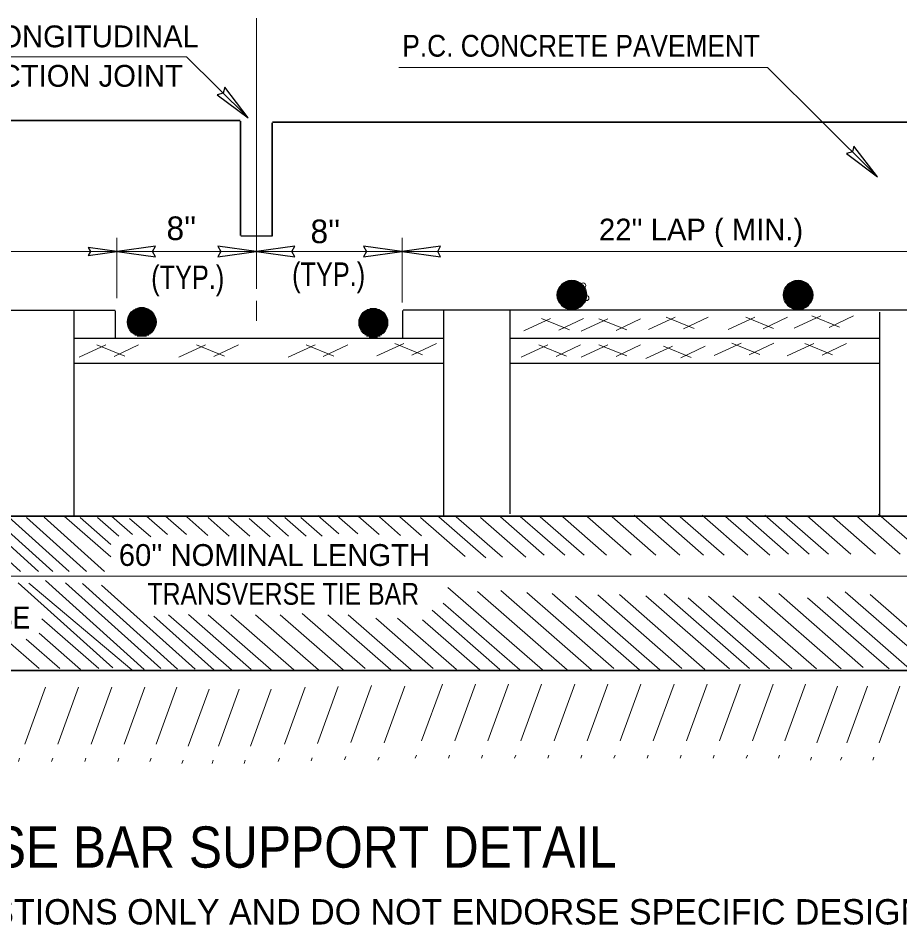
# Model space of a CAD drawing. Extents: x -105 to 266, y -441 to -168.
# Drawn here: x 159.38 to 205.67, y -289.53 to -241.91 of the extents above; entities that cross this region are included whole.
import ezdxf

# ---------------------------------------------------------------- set-up
doc = ezdxf.new("R2010")
doc.units = 0
doc.header["$LTSCALE"] = 0.53
doc.header["$PDMODE"] = 32
doc.header["$PDSIZE"] = 0.265
doc.linetypes.add('LONG_DASHED', pattern=[7.5, 6, -1.5])
doc.layers.add('1', color=7, linetype='Continuous', lineweight=13)

msp = doc.modelspace()

# ---------------------------------------------------------------- linework, layer by layer
at = {"layer": '1'}
for p, q in [((171.9007, -241.9106), (171.9007, -256.1318)), ((179.3647, -244.4988), (198.7185, -244.4988)), ((198.7167, -244.5074), (204.4965, -250.2417)), ((164.5664, -253.4403), (164.5664, -256.6195)), ((179.5513, -253.4403), (179.5513, -256.8377)), ((132.1704, -254.1633), (160.5946, -254.1633)), ((164.5664, -254.1633), (160.5946, -254.1633)), ((164.5805, -254.1633), (171.883, -254.1633)), ((179.5312, -254.1633), (171.9007, -254.1633)), ((211.7761, -254.1633), (179.5513, -254.1633)), ((171.9007, -257.8052), (171.9007, -256.7502)), ((192.4776, -258.2667), (193.8813, -257.6138)), ((193.4067, -257.6138), (194.8701, -258.2071)), ((194.3162, -258.2271), (195.6017, -257.6138)), ((196.6538, -258.2667), (198.0575, -257.6138)), ((197.5829, -257.6138), (199.0463, -258.2071)), ((198.4925, -258.2271), (199.7779, -257.6138)), ((200.1155, -258.1939), (201.5193, -257.5412)), ((201.0448, -257.5412), (202.5079, -258.1344)), ((201.9542, -258.1544), (203.2396, -257.5412)), ((185.9308, -258.3394), (187.3345, -257.6867)), ((186.8601, -257.6867), (188.3232, -258.2798)), ((187.7695, -258.2998), (189.0549, -257.6867)), ((188.9399, -258.347), (190.3438, -257.6943)), ((189.8692, -257.6943), (191.3324, -258.2874)), ((190.7787, -258.3073), (192.064, -257.6943)), ((178.2201, -259.6488), (179.6238, -258.9959)), ((179.1493, -258.9959), (180.6126, -259.5892)), ((180.0587, -259.6092), (181.3442, -258.9959)), ((195.9306, -259.6327), (197.3343, -258.9799)), ((196.8598, -258.9799), (198.323, -259.5732)), ((197.7693, -259.5932), (199.0547, -258.9799)), ((199.7517, -259.6488), (201.1556, -258.9959)), ((200.681, -258.9959), (202.1442, -259.5892)), ((201.5903, -259.6092), (202.8759, -258.9959)), ((162.5804, -259.7217), (163.9842, -259.0688)), ((163.5097, -259.0688), (164.9729, -259.662)), ((164.4193, -259.682), (165.7047, -259.0688)), ((167.8179, -259.7217), (169.2217, -259.0688)), ((168.7472, -259.0688), (170.2103, -259.662)), ((169.6566, -259.682), (170.9421, -259.0688)), ((173.5645, -259.7217), (174.9684, -259.0688)), ((174.4938, -259.0688), (175.9571, -259.662)), ((175.4032, -259.682), (176.6887, -259.0688)), ((185.7852, -259.7217), (187.1892, -259.0688)), ((186.7144, -259.0688), (188.1777, -259.662)), ((187.6239, -259.682), (188.9094, -259.0688)), ((188.9399, -259.7131), (190.3438, -259.0602)), ((189.8692, -259.0602), (191.3324, -259.6535)), ((190.7787, -259.6734), (192.064, -259.0602)), ((192.3321, -259.7942), (193.7357, -259.1416)), ((193.2612, -259.1416), (194.7246, -259.7347)), ((194.1707, -259.7548), (195.4562, -259.1416)), ((161.7954, -268.0633), (164.2482, -270.2097)), ((164.2736, -268.0633), (165.3823, -269.0335)), ((166.1125, -268.0633), (167.221, -269.0335)), ((167.1118, -268.0633), (168.2205, -269.0335)), ((175.1065, -268.0235), (176.2152, -268.9935)), ((176.1058, -268.0235), (177.2145, -268.9935)), ((177.2251, -268.0633), (178.3337, -269.0335)), ((185.7464, -268.0758), (188.0749, -270.1134)), ((191.7217, -268.0207), (194.1132, -270.1134)), ((195.3015, -268.0207), (197.693, -270.1134)), ((196.5132, -268.0758), (198.8417, -270.1134)), ((197.5319, -268.0482), (199.8291, -270.0582)), ((198.5783, -268.0207), (200.9068, -270.0582)), ((199.6247, -268.0482), (201.9217, -270.0582)), ((200.8088, -268.0482), (203.1058, -270.0582)), ((202.1029, -268.0482), (204.4001, -270.0582)), ((203.3971, -268.0482), (205.6942, -270.0582)), ((204.5537, -267.9658), (206.9452, -270.0582)), ((156.3463, -268.1306), (159.5082, -270.9762)), ((157.2779, -268.1264), (160.4444, -270.9762)), ((158.0247, -268.1104), (161.2091, -270.9762)), ((158.8937, -268.127), (162.0596, -270.9762)), ((159.8158, -268.1306), (162.9777, -270.9762)), ((160.7474, -268.1264), (163.9139, -270.9762)), ((162.6348, -268.1432), (164.2442, -269.5517)), ((163.5541, -268.1432), (164.6628, -269.1134)), ((165.2331, -268.1833), (166.3417, -269.1533)), ((168.231, -268.1033), (169.3397, -269.0733)), ((169.3503, -268.1432), (170.459, -269.1134)), ((170.4294, -268.1432), (171.5383, -269.1134)), ((171.5088, -268.1833), (172.6174, -269.1533)), ((172.4682, -268.1432), (173.5768, -269.1134)), ((173.3876, -268.1432), (174.4963, -269.1134)), ((174.2271, -268.1432), (175.3357, -269.1134)), ((178.3443, -268.1033), (179.453, -269.0733)), ((179.4237, -268.1033), (180.5656, -269.1026)), ((180.5028, -268.1432), (182.8427, -270.1908)), ((181.4622, -268.1033), (183.9304, -270.2629)), ((182.3817, -268.1033), (184.8035, -270.2223)), ((183.6608, -268.1432), (186.0353, -270.2212)), ((184.7001, -268.1033), (186.9971, -270.1134)), ((186.7928, -268.1033), (189.0898, -270.1134)), ((187.9767, -268.1033), (190.2739, -270.1134)), ((189.2711, -268.1033), (191.5682, -270.1134)), ((190.5652, -268.1033), (192.8623, -270.1134)), ((193.0711, -268.1033), (195.3682, -270.1134)), ((194.145, -268.1033), (196.4421, -270.1134)), ((132.0067, -271.2216), (212.5891, -271.2216)), ((159.3872, -271.5668), (164.3507, -276.0338)), ((159.9472, -271.5922), (165.3419, -276.144)), ((160.814, -271.4465), (166, -276.1135)), ((166.8657, -276.0667), (161.8662, -271.5676)), ((167.7482, -276.0954), (162.7521, -271.5992)), ((168.6823, -276.11), (163.7652, -271.6849)), ((181.9473, -271.8077), (186.9028, -276.144)), ((183.4924, -272.0272), (188.1971, -276.144)), ((184.7174, -271.9667), (189.4914, -276.144)), ((186.0857, -272.0693), (190.6479, -276.0613)), ((187.4137, -272.1332), (191.9972, -276.144)), ((188.6393, -272.2658), (193.0711, -276.144)), ((189.8092, -272.1952), (194.2276, -276.0613)), ((190.9501, -272.1882), (195.4391, -276.1164)), ((192.3447, -272.2487), (196.7334, -276.0888)), ((193.3016, -272.1427), (197.7798, -276.0613)), ((194.5674, -272.3626), (198.826, -276.0888)), ((195.6335, -272.2593), (200.01, -276.0888)), ((196.9125, -272.2458), (201.3044, -276.0888)), ((198.2636, -272.2957), (202.5985, -276.0888)), ((199.3135, -272.1198), (203.7551, -276.0062)), ((200.8307, -272.3492), (205.1043, -276.0888)), ((201.8548, -272.3058), (206.1782, -276.0888)), ((202.7997, -272.0381), (207.3348, -276.0062)), ((204.1206, -272.1888), (208.5464, -276.0613)), ((181.7019, -272.6291), (185.7188, -276.144)), ((169.6733, -276.1594), (166.5077, -273.3106)), ((167.2696, -273.2526), (170.5739, -276.144)), ((168.3158, -273.2252), (171.6201, -276.1164)), ((169.3622, -273.2526), (172.6665, -276.144)), ((170.5463, -273.2526), (173.8506, -276.144)), ((171.8406, -273.2526), (175.145, -276.144)), ((173.1347, -273.2526), (176.4391, -276.144)), ((174.2912, -273.17), (177.5957, -276.0613)), ((175.6405, -273.2526), (178.9449, -276.144)), ((176.7145, -273.2526), (180.0188, -276.144)), ((181.1143, -273.0029), (184.6724, -276.1164)), ((160.6204, -273.4572), (163.6095, -276.0726)), ((178.1536, -273.4172), (181.1753, -276.0613)), ((179.2998, -273.4153), (182.3869, -276.1164)), ((180.6103, -273.505), (183.6261, -276.144)), ((160.4771, -274.2109), (162.6501, -276.1127)), ((158.719, -274.5216), (160.4916, -276.0726)), ((159.7984, -274.5216), (161.5709, -276.0726))]:
    msp.add_line(p, q, dxfattribs=at)
at = {"layer": '1', "lineweight": 35}
for p, q in [((102.0156, -247.2889), (171.0298, -247.2889)), ((171.0507, -247.3182), (171.0507, -253.3267)), ((172.7095, -247.4102), (172.7095, -253.3353)), ((172.7302, -247.3758), (222.966, -247.3758)), ((212.5663, -268.0633), (137.9683, -268.0633)), ((102.0156, -276.1793), (240.9162, -276.1793))]:
    msp.add_line(p, q, dxfattribs=at)
at = {"layer": '1', "lineweight": 25}
for p, q in [((171.0763, -253.3439), (172.7308, -253.3439)), ((102.0156, -257.255), (164.4772, -257.255)), ((162.3208, -268.0191), (162.3208, -257.2779)), ((164.4979, -258.7183), (164.4979, -257.2779)), ((179.5862, -258.7002), (179.5862, -257.2634)), ((240.9162, -257.255), (179.6001, -257.255)), ((181.7295, -268.0191), (181.7295, -257.2779)), ((185.2132, -267.9362), (185.2132, -257.2779)), ((204.622, -268.102), (204.622, -257.3609)), ((162.3415, -258.712), (181.7295, -258.712)), ((185.234, -258.712), (204.5807, -258.712)), ((162.3415, -260.0358), (181.7295, -260.0358)), ((185.2132, -260.0358), (204.5807, -260.0358))]:
    msp.add_line(p, q, dxfattribs=at)
at = {"layer": '1', "lineweight": 40}
for p, q in [((188.3052, -255.712), (188.5078, -255.712)), ((188.3052, -255.712), (188.5093, -255.712)), ((188.5093, -255.712), (188.6012, -255.712)), ((188.5109, -255.712), (188.6012, -255.712)), ((187.7682, -256.1402), (189.1382, -256.1402)), ((187.8003, -256.0769), (189.106, -256.0769)), ((187.8407, -256.0137), (189.0656, -256.0137)), ((187.8884, -255.9533), (189.0179, -255.9533)), ((187.9443, -255.896), (188.9619, -255.896)), ((188.0146, -255.8387), (188.8918, -255.8387)), ((188.1137, -255.7784), (188.7926, -255.7784)), ((199.6307, -256.1735), (200.3001, -256.1735)), ((199.6309, -256.1735), (200.3017, -256.1735)), ((199.6561, -256.1162), (201.0031, -256.1162)), ((199.6893, -256.0558), (200.97, -256.0558)), ((199.7304, -255.9955), (200.9287, -255.9955)), ((199.784, -255.9322), (200.8752, -255.9322)), ((199.8518, -255.869), (200.8075, -255.869)), ((199.9363, -255.8087), (200.7231, -255.8087)), ((200.0501, -255.7513), (200.609, -255.7513)), ((200.3017, -256.1735), (200.9725, -256.1735)), ((200.3032, -256.1735), (200.9739, -256.1735)), ((200.9739, -256.1735), (201.0285, -256.1735)), ((200.9756, -256.1735), (201.0285, -256.1735)), ((187.702, -256.4447), (189.2043, -256.4447)), ((187.7039, -256.502), (189.2023, -256.502)), ((187.7047, -256.3844), (189.2016, -256.3844)), ((187.7102, -256.5593), (189.1961, -256.5593)), ((187.7135, -256.3182), (187.8355, -256.3182)), ((187.7135, -256.3182), (187.837, -256.3182)), ((187.7218, -256.6196), (189.1845, -256.6196)), ((187.7259, -256.2609), (189.1804, -256.2609)), ((187.7442, -256.2006), (189.1622, -256.2006)), ((187.837, -256.3182), (188.5078, -256.3182)), ((188.5109, -256.3182), (189.1817, -256.3182)), ((189.1817, -256.3182), (189.1928, -256.3182)), ((189.1832, -256.3182), (189.1928, -256.3182)), ((199.5789, -256.4748), (201.0803, -256.4748)), ((199.5793, -256.4146), (201.0799, -256.4146)), ((199.5838, -256.5383), (201.0753, -256.5383)), ((199.584, -256.3572), (201.0751, -256.3572)), ((199.5933, -256.3), (201.0658, -256.3)), ((199.5943, -256.6016), (201.0649, -256.6016)), ((199.6082, -256.2398), (201.0511, -256.2398)), ((199.6095, -256.6618), (201.0497, -256.6618)), ((165.7533, -257.1232), (165.9371, -257.1232)), ((165.7533, -257.1232), (165.9386, -257.1232)), ((165.9386, -257.1232), (165.9885, -257.1232)), ((165.9401, -257.1232), (165.9885, -257.1232)), ((187.7397, -256.683), (189.1668, -256.683)), ((187.7636, -256.7462), (189.1427, -256.7462)), ((187.7929, -256.8065), (189.1136, -256.8065)), ((187.8293, -256.8668), (189.077, -256.8668)), ((187.8718, -256.9241), (188.5078, -256.9241)), ((187.8718, -256.9241), (188.5093, -256.9241)), ((187.9332, -256.9905), (188.9732, -256.9905)), ((188.0043, -257.0507), (188.9021, -257.0507)), ((188.0938, -257.108), (188.8127, -257.108)), ((188.5093, -256.9241), (189.0343, -256.9241)), ((188.5109, -256.9241), (189.0343, -256.9241)), ((199.6301, -256.7222), (201.029, -256.7222)), ((199.6554, -256.7793), (200.3001, -256.7793)), ((199.6554, -256.7793), (200.3017, -256.7793)), ((199.6922, -256.8458), (200.9671, -256.8458)), ((199.7338, -256.9061), (200.9253, -256.9061)), ((199.7827, -256.9632), (200.8765, -256.9632)), ((199.843, -257.0206), (200.8163, -257.0206)), ((199.9244, -257.081), (200.7347, -257.081)), ((200.0466, -257.1442), (200.6128, -257.1442)), ((200.3017, -256.7793), (200.9725, -256.7793)), ((200.3032, -256.7793), (200.9739, -256.7793)), ((200.9739, -256.7793), (201.0038, -256.7793)), ((200.9756, -256.7793), (201.0038, -256.7793)), ((165.1637, -257.6116), (166.5777, -257.6116)), ((165.1884, -257.5513), (166.5532, -257.5513)), ((165.2212, -257.4881), (166.5204, -257.4881)), ((165.2623, -257.4246), (166.4793, -257.4246)), ((165.3109, -257.3644), (166.4307, -257.3644)), ((165.3681, -257.3071), (166.3738, -257.3071)), ((165.44, -257.2498), (166.3017, -257.2498)), ((165.5423, -257.1895), (166.1993, -257.1895)), ((177.3455, -257.5965), (178.7122, -257.5965)), ((177.3779, -257.5333), (178.6795, -257.5333)), ((177.4167, -257.473), (178.641, -257.473)), ((177.4617, -257.4157), (178.596, -257.4157)), ((177.5169, -257.3584), (178.5406, -257.3584)), ((177.5906, -257.298), (178.4669, -257.298)), ((177.7022, -257.2317), (177.9732, -257.2317)), ((177.7022, -257.2317), (177.9747, -257.2317)), ((177.8677, -257.1744), (178.1899, -257.1744)), ((177.9747, -257.2317), (178.3553, -257.2317)), ((177.9761, -257.2317), (178.3553, -257.2317)), ((188.2289, -257.1653), (188.6773, -257.1653)), ((165.1198, -257.8558), (166.6218, -257.8558)), ((165.1213, -257.9131), (166.6202, -257.9131)), ((165.1229, -257.7955), (166.6187, -257.7955)), ((165.1271, -257.9704), (166.6146, -257.9704)), ((165.1321, -257.7292), (165.2647, -257.7292)), ((165.1321, -257.7292), (165.2662, -257.7292)), ((165.1382, -258.0307), (166.6035, -258.0307)), ((165.1449, -257.6719), (166.5967, -257.6719)), ((165.1553, -258.094), (166.5863, -258.094)), ((165.2662, -257.7292), (165.9371, -257.7292)), ((165.9401, -257.7292), (166.6095, -257.7292)), ((177.2777, -257.904), (178.7798, -257.904)), ((177.2798, -257.9643), (178.7778, -257.9643)), ((177.2809, -257.8377), (177.3009, -257.8377)), ((177.2809, -257.8377), (177.3024, -257.8377)), ((177.2862, -258.0216), (178.7712, -258.0216)), ((177.2887, -257.7804), (178.7687, -257.7804)), ((177.2972, -258.0789), (178.7602, -258.0789)), ((177.3016, -257.7202), (178.7558, -257.7202)), ((177.3024, -257.8377), (177.9732, -257.8377)), ((177.3197, -257.6597), (178.7377, -257.6597)), ((177.9761, -257.8377), (178.6471, -257.8377)), ((178.6471, -257.8377), (178.7765, -257.8377)), ((178.6486, -257.8377), (178.7765, -257.8377)), ((165.1789, -258.1574), (166.5627, -258.1574)), ((165.2075, -258.2175), (166.5341, -258.2175)), ((165.2433, -258.278), (166.4982, -258.278)), ((165.2849, -258.3352), (165.9371, -258.3352)), ((165.2849, -258.3352), (165.9386, -258.3352)), ((165.3451, -258.4016), (166.3967, -258.4016)), ((165.4147, -258.4617), (166.3269, -258.4617)), ((165.5015, -258.5192), (166.2402, -258.5192)), ((165.9386, -258.3352), (166.4567, -258.3352)), ((165.9401, -258.3352), (166.4567, -258.3352)), ((177.314, -258.1393), (178.7434, -258.1393)), ((177.3377, -258.2025), (178.7197, -258.2025)), ((177.3682, -258.2658), (178.6892, -258.2658)), ((177.4048, -258.3261), (178.6527, -258.3261)), ((177.4497, -258.3864), (178.6078, -258.3864)), ((177.5023, -258.4437), (177.9732, -258.4437)), ((177.5023, -258.4437), (177.9747, -258.4437)), ((177.5796, -258.51), (178.4779, -258.51)), ((177.6744, -258.5704), (178.3832, -258.5704)), ((177.9747, -258.4437), (178.5553, -258.4437)), ((177.9761, -258.4437), (178.5553, -258.4437)), ((165.6298, -258.5764), (166.1119, -258.5764)), ((177.8132, -258.6277), (178.2443, -258.6277))]:
    msp.add_line(p, q, dxfattribs=at)
at = {"layer": '1', "linetype": 'LONG_DASHED'}
for p, q in [((160.8177, -277.045), (159.3988, -280.943)), ((162.5552, -277.045), (161.1362, -280.943)), ((164.2929, -277.045), (162.8742, -280.943)), ((166.0309, -277.045), (164.6122, -280.943)), ((167.7163, -277.045), (166.2975, -280.943)), ((174.4578, -277.045), (173.0389, -280.943)), ((176.1825, -277.0157), (174.7637, -280.9137)), ((177.9367, -276.9572), (176.5178, -280.8553)), ((179.6905, -276.9865), (178.2717, -280.8845)), ((181.6526, -276.8824), (180.2335, -280.7804)), ((183.3903, -276.8824), (181.9718, -280.7804)), ((185.128, -276.8824), (183.7096, -280.7804)), ((186.8656, -276.8824), (185.447, -280.7804)), ((188.6035, -276.8824), (187.1847, -280.7804)), ((190.3417, -276.8824), (188.9223, -280.7804)), ((192.0788, -276.8824), (190.66, -280.7804)), ((193.8168, -276.8824), (192.3979, -280.7804)), ((195.5543, -276.8824), (194.1352, -280.7804)), ((197.2921, -276.8824), (195.8732, -280.7804)), ((199.03, -276.8824), (197.6112, -280.7804)), ((200.7153, -276.8824), (199.2965, -280.7804)), ((202.4007, -276.9877), (200.9819, -280.8857)), ((203.9808, -276.9877), (202.5619, -280.8857)), ((205.666, -276.9877), (204.2473, -280.8857)), ((169.4017, -277.1503), (167.9828, -281.0482)), ((170.9815, -277.1503), (169.5628, -281.0482)), ((172.6669, -277.1503), (171.2482, -281.0482))]:
    msp.add_line(p, q, dxfattribs=at)
at = {"layer": '1'}
msp.add_lwpolyline([(151.3464, -243.9412), (168.2211, -243.9412), (171.4577, -247.1522)], dxfattribs=at)
at = {"layer": '1', "lineweight": 25}
for points in [[(171.4577, -247.1522), (170.2242, -245.5392), (170.1422, -245.8431), (169.8348, -245.9317)], [(204.4965, -250.2417), (203.2631, -248.6286), (203.181, -248.9324), (202.8738, -249.021)], [(164.5664, -254.1633), (163.0577, -253.9559), (163.1744, -254.1611), (163.0577, -254.3706)], [(164.5805, -254.1633), (166.5922, -254.4397), (166.4365, -254.1662), (166.5922, -253.8868)], [(171.883, -254.1633), (169.8713, -253.8868), (170.027, -254.1604), (169.8713, -254.4397)], [(171.9007, -254.1633), (173.9123, -254.4397), (173.7567, -254.1662), (173.9123, -253.8868)], [(179.5312, -254.1633), (177.5195, -253.8868), (177.6752, -254.1604), (177.5195, -254.4397)], [(179.5513, -254.1633), (181.5629, -254.4397), (181.4073, -254.1662), (181.5629, -253.8868)]]:
    msp.add_lwpolyline(points, close=True, dxfattribs=at)
at = {"layer": '1', "lineweight": 40}
for points in [[(187.8386, -256.3182), (188.5093, -256.3182), (189.1803, -256.3182)], [(165.2678, -257.7292), (165.9386, -257.7292), (166.6093, -257.7292)], [(177.3038, -257.8377), (177.9747, -257.8377), (178.6455, -257.8377)]]:
    msp.add_lwpolyline(points, dxfattribs=at)
for centre in [(188.4531, -256.4485), (200.3295, -256.4485)]:
    msp.add_circle(centre, 0.7511, dxfattribs=at)
at = {"layer": '1', "lineweight": 25}
for centre in [(165.8707, -257.8651), (178.0287, -257.9081)]:
    msp.add_circle(centre, 0.7511, dxfattribs=at)
at = {"layer": '1'}
for p in [(189.0493, -255.9508), (189.2152, -256.6144)]:
    msp.add_point(p, dxfattribs=at)

# ---------------------------------------------------------------- texts
for s, height, p in [('SAWED LONGITUDINAL', 1.146, (151.494, -243.4415)), ('CONTRACTION JOINT', 1.146, (151.9427, -245.5142)), ("8''", 1.241, (167.1706, -253.5678)), ("22'' LAP ( MIN.)", 1.146, (189.8772, -253.5885)), ("8''", 1.241, (174.7303, -253.7288)), ("60'' NOMINAL LENGTH", 1.146, (164.6654, -270.6793)), ('NOTE:  CHAIR ASSEMBLIES ARE SUGGESTIONS ONLY AND DO NOT ENDORSE SPECIFIC DESIGN SHOW HERE.', 1.333, (123.1052, -289.5113))]:
    msp.add_text(s, height=height, dxfattribs=at).set_placement(p)
for s, height, width, p in [('P.C. CONCRETE PAVEMENT', 1.146, 0.9, (179.5518, -243.9344)), ('(TYP.)', 1.241, 0.8, (173.7652, -255.9825)), ('(TYP.)', 1.241, 0.8, (166.3663, -256.1435)), ('TRANSVERSE TIE BAR', 1.146, 0.85, (166.1717, -272.7192)), ('SUB-BASE COURSE', 1.152, 0.9, (146.6873, -273.9699)), ('TRANSVERSE BAR SUPPORT DETAIL ', 2.167, 0.9, (143.8527, -286.5265))]:
    msp.add_text(s, height=height, dxfattribs=dict(at, width=width)).set_placement(p)

doc.saveas('drawing.dxf')
